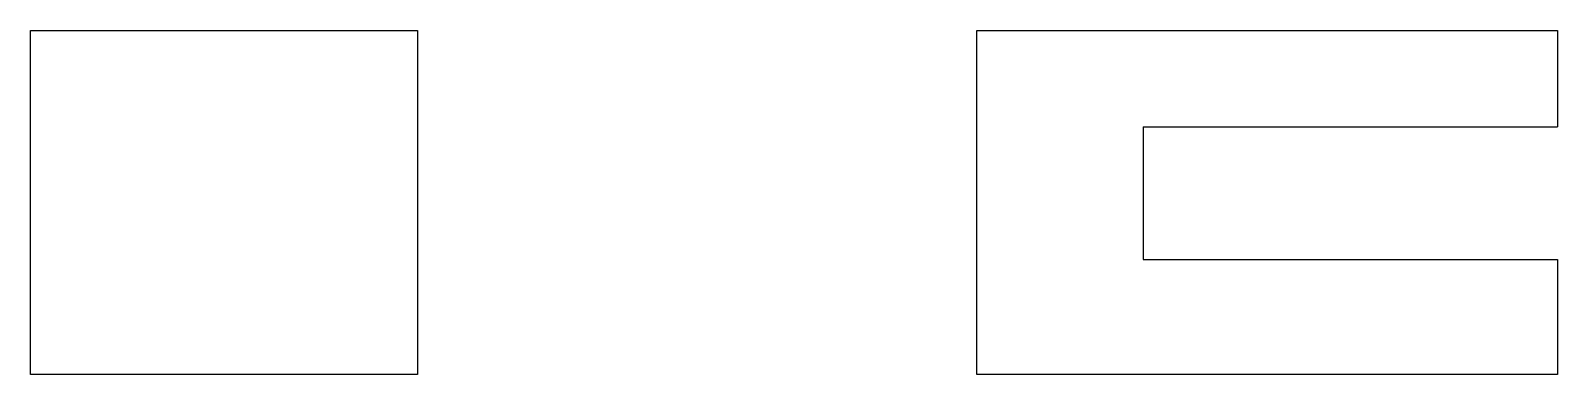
# Model space of a CAD drawing. Header units: millimetres. Extents: x -9.48 to -2.38, y 0.96 to 2.56.
import ezdxf

# ---------------------------------------------------------------- set-up
doc = ezdxf.new("R2010")
doc.units = ezdxf.units.MM

msp = doc.modelspace()

# ---------------------------------------------------------------- linework, layer by layer
at = {"color": 7, "linetype": 'Continuous'}
for p, q in [((-9.4835, 2.5552), (-7.6835, 2.5552)), ((-9.4835, 0.9552), (-9.4835, 2.5552)), ((-7.6835, 2.5552), (-7.6835, 0.9552)), ((-5.0835, 2.5552), (-2.3835, 2.5552)), ((-5.0835, 0.9552), (-5.0835, 2.5552)), ((-2.3835, 2.5552), (-2.3835, 2.1072)), ((-4.3106, 2.1072), (-2.3835, 2.1072)), ((-4.3106, 2.1072), (-4.3106, 1.49)), ((-4.3106, 1.49), (-2.3835, 1.49)), ((-2.3835, 1.49), (-2.3835, 0.9552)), ((-7.6835, 0.9552), (-9.4835, 0.9552)), ((-2.3835, 0.9552), (-5.0835, 0.9552))]:
    msp.add_line(p, q, dxfattribs=at)

doc.saveas('drawing.dxf')
